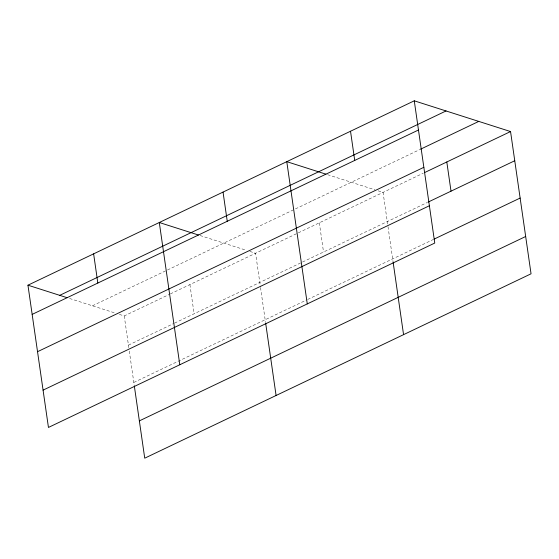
<?xml version="1.0" encoding="UTF-8"?>
<svg xmlns="http://www.w3.org/2000/svg" width="559" height="559" viewBox="0 0 559 559"><rect width="100%" height="100%" fill="white"/><g stroke="black" fill="none" stroke-linecap="round" stroke-linejoin="round"><path stroke-width="0.42" stroke-dasharray="2.79 2.1" d="M92.459 305.794L419.76 149.581M119.347 314.375L124.238 315.94L169.58 294.293M170.362 293.922L423.198 173.241M128.444 345.127L173.786 323.486M174.569 323.109L427.404 202.435M133.818 382.44L306.87 299.841M307.66 299.463L433.567 239.371M327.56 174.681L374.921 189.801M378.177 190.836L383.069 192.401L387.883 225.829M200.073 235.528L246.624 250.383M249.88 251.424L255.582 253.248L260.403 286.676M69.547 298.478L115.273 313.075M388.009 226.674L393.145 262.318M319.322 222.824L323.528 252.011M260.522 287.522L265.532 322.312M189.906 284.594L194.113 313.781M124.238 315.94L128.808 347.67M129.297 351.066L134.188 384.997"/><path stroke-width="0.84" d="M414.268 100.816L434.762 243.06L48.451 427.446L27.95 285.195L414.268 100.816L510.549 131.554L531.05 273.805L144.732 458.184L134.314 385.857M59.722 295.341L446.04 110.955M32.156 314.389L418.474 130.002M420.543 149.204L478.777 121.408M37.53 351.695L423.848 167.309M424.777 172.493L510.549 131.554M428.194 202.058L514.755 160.74M43.071 390.14L429.389 205.754M434.357 238.993L520.136 198.054M139.359 420.878L525.677 236.492M325.925 174.156L286.781 161.663L307.282 303.907M198.438 235.004L159.294 222.51L179.795 364.754M27.95 285.195L67.087 297.695M446.809 161.977L451.015 191.164M393.145 262.318L403.563 334.652M350.521 131.239L354.727 160.426M265.658 323.165L276.083 395.499M223.041 192.086L227.247 221.273M93.626 253.849L97.832 283.043"/></g></svg>
